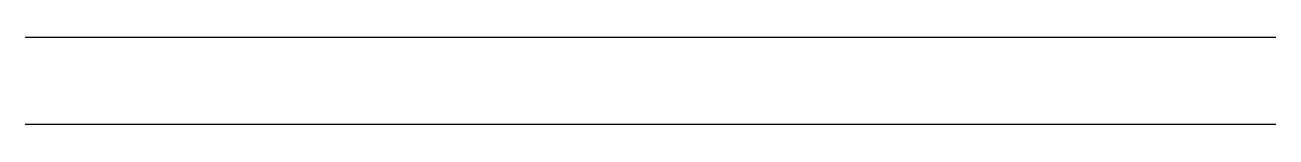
# Model space of a CAD drawing. Header units: millimetres. Extents: x -3000 to 0, y 0 to 210.
import ezdxf

# ---------------------------------------------------------------- set-up
doc = ezdxf.new("R2010")
doc.units = ezdxf.units.MM
doc.layers.add('PP-BEAM', color=7, linetype='Continuous')

msp = doc.modelspace()

# ---------------------------------------------------------------- linework, layer by layer
at = {"layer": 'PP-BEAM'}
for points in [[(0, 210), (-3000, 210)], [(0, 0), (-3000, 0)]]:
    msp.add_lwpolyline(points, dxfattribs=at)

doc.saveas('drawing.dxf')
